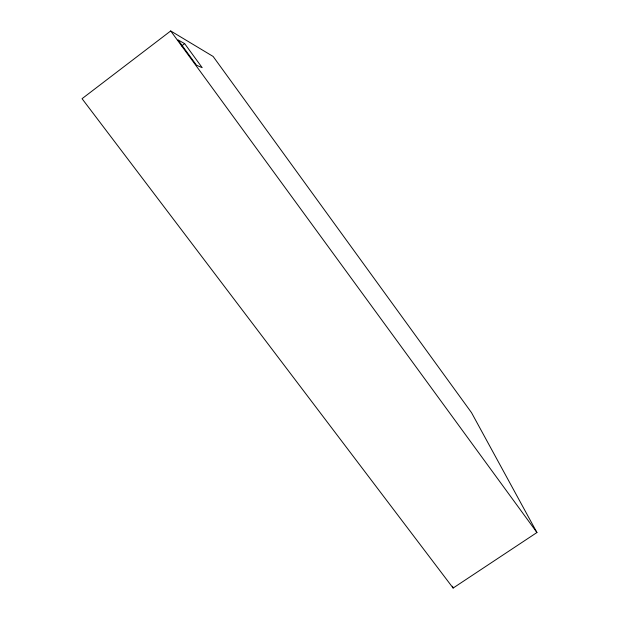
<?xml version="1.0" encoding="UTF-8"?>
<svg xmlns="http://www.w3.org/2000/svg" width="619" height="619" viewBox="0 0 619 619"><rect width="100%" height="100%" fill="white"/><g stroke="black" fill="none" stroke-linecap="round" stroke-linejoin="round"><path stroke-width="0.93" d="M170.705 30.95L82.056 98.684L453.123 588.05L536.944 532.518L471.516 412.656L213.129 56.461L170.705 30.95L536.944 532.518M181.591 45.968L184.655 43.639L202.196 67.695L196.525 65.235L178.017 39.879L184.655 43.639M452.559 586.208L453.123 588.05"/></g></svg>
